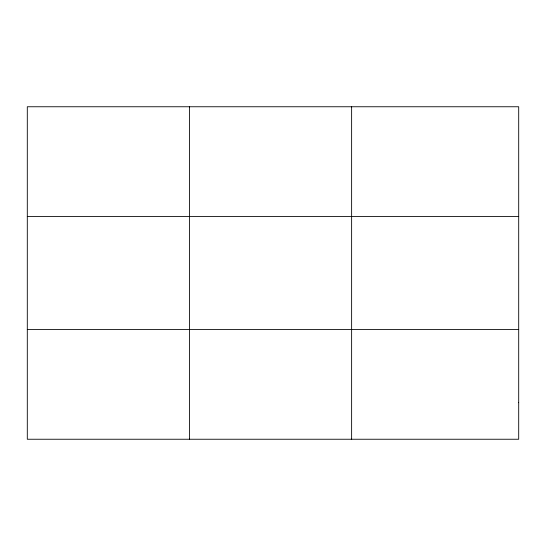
<?xml version="1.0" encoding="UTF-8"?>
<svg xmlns="http://www.w3.org/2000/svg" width="546" height="546" viewBox="0 0 546 546"><rect width="100%" height="100%" fill="white"/><g stroke="black" fill="none" stroke-linecap="round" stroke-linejoin="round"><path stroke-width="0.82" d="M189.462 439.243L189.462 106.757M351.624 439.243L351.624 106.757M27.3 216.475L518.7 216.475M27.3 329.525L518.7 329.525M518.7 402.668L518.7 439.243L27.3 439.243L27.3 106.757L518.7 106.757L518.7 402.668"/></g></svg>
